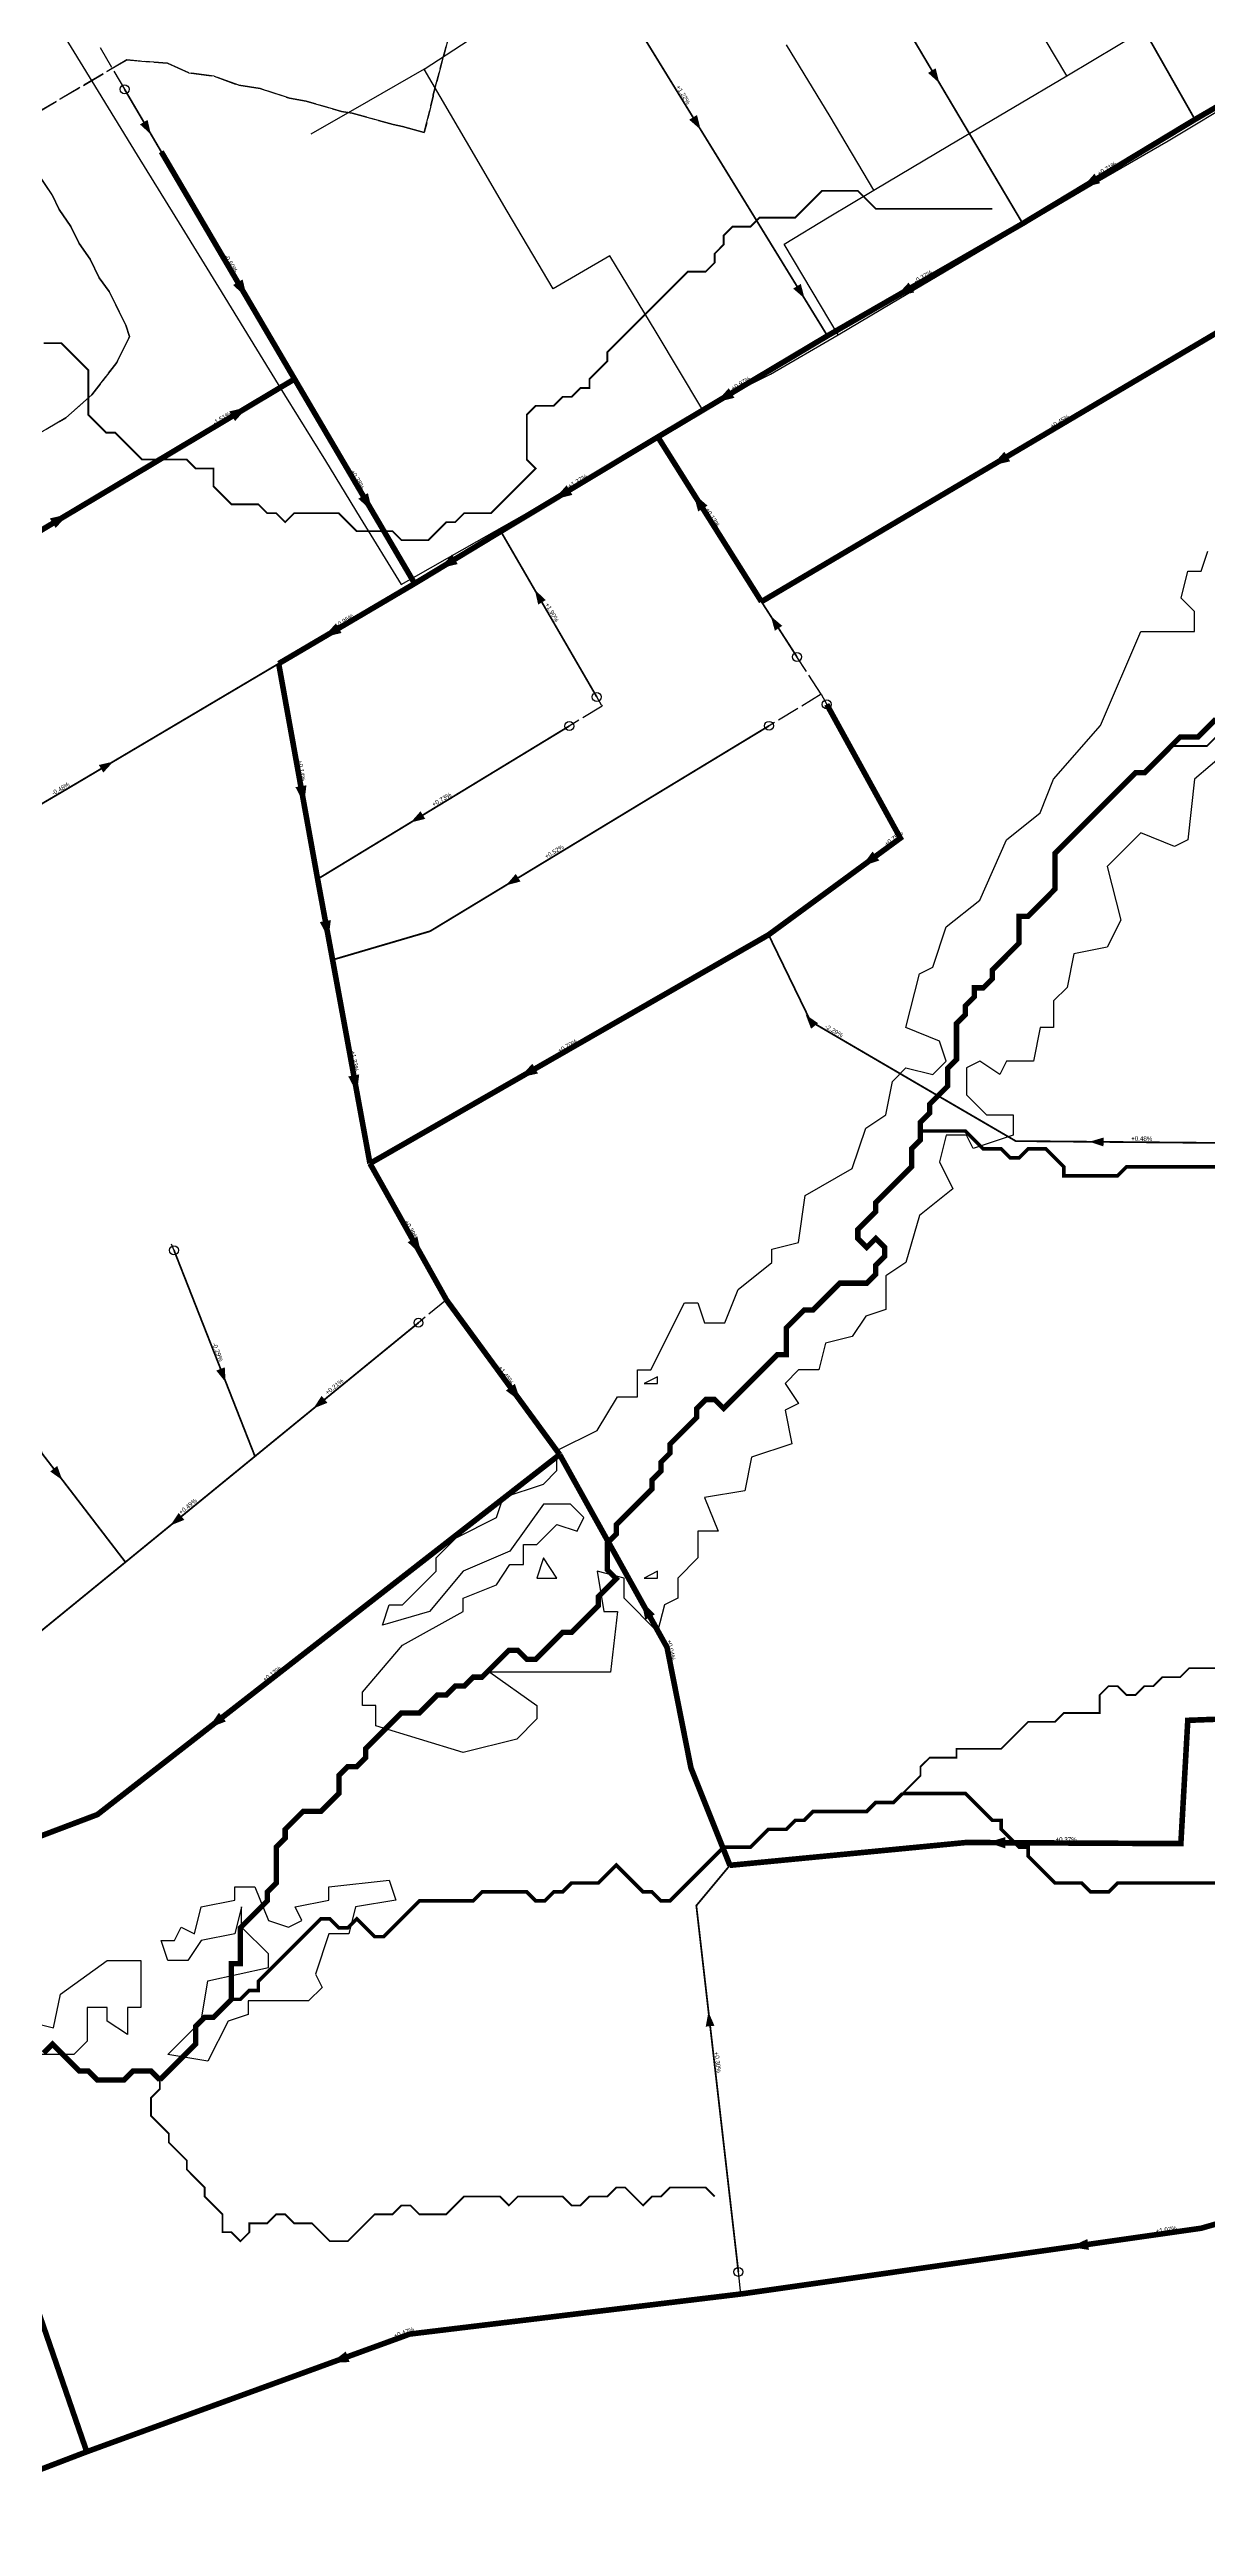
# Model space of a CAD drawing. Header units: metres. Extents: x 442821 to 452274, y 2561971 to 2571293.
# Drawn here: x 445698 to 446216, y 2564912 to 2566019 of the extents above; entities that cross this region are included whole.
import ezdxf
from ezdxf.enums import TextEntityAlignment as Align

# ---------------------------------------------------------------- set-up
doc = ezdxf.new("R2010")
doc.units = ezdxf.units.M
doc.header["$LTSCALE"] = 8
doc.linetypes.add('DASHDOT', pattern=[3.556, 2.54, -0.508, 0, -0.508])
doc.linetypes.add('DASHED', pattern=[1.524, 1.27, -0.254])
for name, color, linetype in [('A_ARROWS', 7, 'Continuous'), ('A_BRANCH', 7, 'Continuous'), ('A_BUILT_2006', 252, 'Continuous'), ('A_CATCHMENTS', 7, 'Continuous'), ('A_GRADIENT', 8, 'Continuous'), ('A_HEAD_GAP', 8, 'Continuous'), ('A_HEADS', 8, 'Continuous'), ('A_LATERAL', 7, 'Continuous'), ('A_STREAMS', 5, 'Continuous'), ('A_SUBMAIN', 7, 'Continuous'), ('A_WADI', 4, 'Continuous')]:
    doc.layers.add(name, color=color, linetype=linetype)

msp = doc.modelspace()

# ---------------------------------------------------------------- linework, layer by layer
at = {"layer": 'A_ARROWS', "color": 1}
for points in [[(446095.7, 2566004.2), (446090.7, 2566008.7), (446094.1, 2566010.8)], [(445989, 2565983.4), (445983.9, 2565987.8), (445987.4, 2565989.9)], [(445743.3, 2565981.2), (445738.4, 2565985.7), (445741.8, 2565987.7)], [(446159.5, 2565957.4), (446165.1, 2565963.7), (446167.6, 2565959.4)], [(445786.2, 2565908.2), (445780, 2565913.9), (445784.3, 2565916.4)], [(446035.5, 2565907.9), (446030.4, 2565912.3), (446033.8, 2565914.4)], [(446076.3, 2565908.8), (446082, 2565915), (446084.5, 2565910.6)], [(445996, 2565861.5), (446001.6, 2565867.8), (446004.1, 2565863.5)], [(445786.5, 2565859.4), (445780.9, 2565853.1), (445778.3, 2565857.4)], [(446119.2, 2565833.2), (446124.8, 2565839.4), (446127.4, 2565835.1)], [(445923.5, 2565818.1), (445929.1, 2565824.4), (445931.7, 2565820.1)], [(445842.2, 2565812.8), (445836, 2565818.4), (445840.3, 2565820.9)], [(445985.8, 2565820.8), (445992.1, 2565815.3), (445987.9, 2565812.7)], [(445706.3, 2565811.5), (445700.7, 2565805.3), (445698.1, 2565809.6)], [(445872.3, 2565787.2), (445877.9, 2565793.5), (445880.4, 2565789.2)], [(445914.9, 2565777.7), (445919.8, 2565773.1), (445916.4, 2565771.1)], [(445820.4, 2565756.5), (445826, 2565762.7), (445828.5, 2565758.4)], [(446020.4, 2565765.9), (446025.5, 2565761.6), (446022.2, 2565759.4)], [(445726.5, 2565700.9), (445722, 2565696), (445720, 2565699.4)], [(445811.8, 2565682), (445807.9, 2565689.5), (445812.8, 2565690.3)], [(445859.4, 2565673.7), (445863.8, 2565678.7), (445865.9, 2565675.3)], [(446060.9, 2565654), (446065.9, 2565660.7), (446068.9, 2565656.7)], [(445902, 2565645.6), (445906.4, 2565650.7), (445908.5, 2565647.3)], [(445822.7, 2565621.8), (445818.8, 2565629.2), (445823.7, 2565630.1)], [(446036, 2565587.8), (446041.5, 2565584), (446038.4, 2565581.5)], [(445835.4, 2565552.8), (445831.5, 2565560.2), (445836.4, 2565561.1)], [(445908.1, 2565559.7), (445913.8, 2565565.9), (445916.3, 2565561.5)], [(446162.8, 2565531), (446169.2, 2565532.9), (446169.1, 2565528.9)], [(445864.2, 2565480.4), (445858.1, 2565486.1), (445862.4, 2565488.6)], [(445776.7, 2565423.5), (445772.5, 2565428.7), (445776.3, 2565430.2)], [(445815.9, 2565411.8), (445819.6, 2565417.4), (445822.2, 2565414.3)], [(445908.7, 2565414.8), (445902, 2565419.8), (445906, 2565422.8)], [(445703.7, 2565379.8), (445698.3, 2565383.6), (445701.4, 2565386.1)], [(445752, 2565359.5), (445755.7, 2565365.1), (445758.2, 2565362)], [(445962.6, 2565325.5), (445968.6, 2565319.8), (445964.3, 2565317.3)], [(445768.9, 2565268.9), (445773.7, 2565275.8), (445776.8, 2565271.9)], [(446117.2, 2565217.8), (446125.2, 2565220.2), (446125.2, 2565215.2)], [(445992.5, 2565142.1), (445995.2, 2565135.9), (445991.3, 2565135.5)], [(446154.4, 2565037), (446161.9, 2565040.6), (446162.6, 2565035.7)], [(445823.7, 2564985.2), (445830.4, 2564990.3), (445832.1, 2564985.6)]]:
    msp.add_solid(points, dxfattribs=at)
at = {"layer": 'A_BRANCH', "color": 1, "const_width": 0.8}
for points in [[(445731.5, 2566001.4), (445747.9, 2565973.5)], [(445942.6, 2565729.8), (445899.7, 2565803.8)], [(446032.1, 2565747.7), (446016.2, 2565772.4)], [(446019.6, 2565716.9), (445868.1, 2565625.1), (445824.5, 2565612.3)]]:
    msp.add_lwpolyline(points, dxfattribs=at)
at = {"layer": 'A_BRANCH', "color": 1, "linetype": 'DASHED', "const_width": 0.8}
for points in [[(446283.2, 2565529.9), (446129.9, 2565531.3), (446094.7, 2565551.8)], [(445862.9, 2565450.1), (445789.8, 2565390.4)], [(446005.9, 2565025.9), (445987.1, 2565189.6), (446002.1, 2565207.6)]]:
    msp.add_lwpolyline(points, dxfattribs=at)
at = {"layer": 'A_BUILT_2006', "color": 252}
for points in [[(445698.4, 2566035.1), (445716.9, 2566005)], [(446152.7, 2566007.4), (446133.3, 2566039.9)], [(445865.4, 2566010.4), (445888.6, 2566025.5)], [(446152.7, 2566007.4), (446187.1, 2566027.9)], [(446046.9, 2565989.3), (446027.4, 2566021.3)], [(445716.9, 2566005), (445737.2, 2565972)], [(445865.4, 2566010.4), (445840.6, 2565996.1)], [(445884.4, 2565978), (445865.4, 2566010.4)], [(446129.1, 2565993.4), (446152.7, 2566007.4)], [(445840.6, 2565996.1), (445814.8, 2565981.3)], [(446066.5, 2565956.3), (446046.9, 2565989.3)], [(446100.2, 2565976.4), (446129.1, 2565993.4)], [(446198, 2565978.3), (446231.2, 2565998.3)], [(446163.4, 2565958.4), (446198, 2565978.3)], [(445737.2, 2565972), (445757.1, 2565939.6)], [(445902.6, 2565946.9), (445884.4, 2565978)], [(446066.5, 2565956.3), (446100.2, 2565976.4)], [(446046.5, 2565944.4), (446066.5, 2565956.3)], [(446133.8, 2565940.9), (446163.4, 2565958.4)], [(445923.1, 2565912.2), (445902.6, 2565946.9)], [(445757.1, 2565939.6), (445773.5, 2565912.9)], [(446026.4, 2565932.1), (446046.5, 2565944.4)], [(446105.3, 2565924.1), (446133.8, 2565940.9)], [(445948.4, 2565927), (445923.1, 2565912.2)], [(445969.2, 2565892.9), (445948.4, 2565927)], [(446038.9, 2565911.1), (446026.4, 2565932.1)], [(446074.3, 2565905.8), (446105.3, 2565924.1)], [(445773.5, 2565912.9), (445790.5, 2565885.3)], [(446050.5, 2565891.6), (446038.9, 2565911.1)], [(446050.5, 2565891.6), (446074.3, 2565905.8)], [(445989.5, 2565858.7), (445969.2, 2565892.9)], [(446020.2, 2565874), (446050.5, 2565891.6)], [(445790.5, 2565885.3), (445803, 2565864.8)], [(445989.5, 2565858.7), (446020.2, 2565874)], [(445803, 2565864.8), (445821.4, 2565835.3)], [(445956.6, 2565837.8), (445989.5, 2565858.7)], [(445821.4, 2565835.3), (445836.8, 2565809.9)], [(445922.6, 2565818.3), (445956.6, 2565837.8)], [(445889, 2565799.3), (445922.6, 2565818.3)], [(445836.8, 2565809.9), (445855.1, 2565780)], [(445855.1, 2565780), (445889, 2565799.3)]]:
    msp.add_lwpolyline(points, dxfattribs=at)
at = {"layer": 'A_CATCHMENTS', "color": 2, "linetype": 'DASHED'}
for points in [[(445876.8, 2566026.5), (445869.5, 2565998.9), (445869.5, 2565998.3), (445865.5, 2565982.1), (445855.7, 2565984.8), (445851.6, 2565985.6), (445833.3, 2565990.7), (445828.5, 2565991.5), (445812.7, 2565996.1), (445805.3, 2565997.4), (445792.1, 2566001.7), (445782.6, 2566003.2), (445771.5, 2566007.2), (445760.2, 2566008.8), (445750.7, 2566013.1), (445732.5, 2566014.5), (445681.6, 2565984.6)], [(445693.2, 2565963), (445699.1, 2565954.2), (445702.2, 2565947.7), (445707.5, 2565940), (445711.2, 2565932.5), (445716.1, 2565925.5), (445720.1, 2565917.2), (445724.6, 2565911), (445732.1, 2565895.9), (445733.7, 2565890.9), (445728, 2565879.3), (445716.9, 2565864.9), (445705.2, 2565854.5), (445691.9, 2565846.8)]]:
    msp.add_lwpolyline(points, dxfattribs=at)
at = {"layer": 'A_CATCHMENTS', "color": 1, "linetype": 'DASHED'}
for points in [[(445681.6, 2565984.6), (445732.5, 2566014.5), (445750.7, 2566013.1), (445760.2, 2566008.8), (445771.5, 2566007.2), (445782.6, 2566003.2), (445792.1, 2566001.7), (445805.3, 2565997.4), (445812.7, 2565996.1), (445828.5, 2565991.5), (445833.3, 2565990.7), (445851.6, 2565985.6), (445855.7, 2565984.8), (445865.5, 2565982.1), (445869.5, 2565998.3), (445869.5, 2565998.9), (445876.8, 2566026.5)], [(445691.9, 2565846.8), (445705.2, 2565854.5), (445716.9, 2565864.9), (445728, 2565879.3), (445733.7, 2565890.9), (445732.1, 2565895.9), (445724.6, 2565911), (445720.1, 2565917.2), (445716.1, 2565925.5), (445711.2, 2565932.5), (445707.5, 2565940), (445702.2, 2565947.7), (445699.1, 2565954.2), (445693.2, 2565963)]]:
    msp.add_lwpolyline(points, dxfattribs=at)
at = {"layer": 'A_HEAD_GAP', "color": 8, "linetype": 'DASHED'}
for points in [[(445720.6, 2566020), (445731.5, 2566001.4)], [(446042.9, 2565731), (446032.1, 2565747.7)], [(445944.7, 2565726.2), (445945, 2565725.7), (445930.3, 2565716.8)], [(445944.7, 2565726.2), (445942.6, 2565729.8)], [(446042.9, 2565731), (446019.6, 2565716.9)], [(446042.9, 2565731), (446045.4, 2565726.5)], [(445752.4, 2565485.4), (445753.6, 2565482.5)], [(445875.4, 2565460.3), (445862.9, 2565450.1)], [(446007, 2565016), (446005.9, 2565025.9)]]:
    msp.add_lwpolyline(points, dxfattribs=at)
at = {"layer": 'A_HEADS', "color": 1}
for centre in [(445731.5, 2566001.4), (446032.1, 2565747.7), (445942.6, 2565729.8), (446045.4, 2565726.5), (445930.3, 2565716.8), (446019.6, 2565716.9), (445753.6, 2565482.5), (445862.9, 2565450.1), (446005.9, 2565025.9)]:
    msp.add_circle(centre, 2, dxfattribs=at)
at = {"layer": 'A_LATERAL', "color": 1, "const_width": 0.8}
for points in [[(446034.7, 2566107.1), (446133, 2565941.4)], [(446143.7, 2566104.7), (446210, 2565987.9)], [(445945.1, 2566054.7), (446014.8, 2565941.5)], [(445930.3, 2565716.8), (445817.8, 2565648.4)]]:
    msp.add_lwpolyline(points, dxfattribs=at)
at = {"layer": 'A_LATERAL', "color": 1, "linetype": 'DASHDOT', "const_width": 0.8}
for points in [[(446014.8, 2565941.5), (446045.7, 2565891.2)], [(445606.8, 2565630.7), (445704.3, 2565687.8), (445800.4, 2565744.7)], [(446094.7, 2565551.8), (446038.2, 2565584.8), (446019.4, 2565623.5)], [(445753.6, 2565482.5), (445789.8, 2565390.4)], [(445672, 2565451.9), (445694.6, 2565391.7), (445731.9, 2565343.1)]]:
    msp.add_lwpolyline(points, dxfattribs=at)
at = {"layer": 'A_LATERAL', "color": 1, "linetype": 'DASHED', "const_width": 0.8}
for points in [[(445789.8, 2565390.4), (445731.9, 2565343.1)], [(445731.9, 2565343.1), (445680.9, 2565301.5), (445635.2, 2565283.3)]]:
    msp.add_lwpolyline(points, dxfattribs=at)
at = {"layer": 'A_STREAMS', "color": 5}
for points, const_width in [([(446119.4, 2565948), (446115.4, 2565948), (446111.4, 2565948), (446107.4, 2565948), (446103.4, 2565948), (446099.4, 2565948), (446095.4, 2565948), (446091.4, 2565948), (446087.3, 2565948), (446083.3, 2565948), (446079.3, 2565948), (446075.3, 2565948), (446071.3, 2565948), (446067.3, 2565948), (446063.3, 2565952), (446059.3, 2565956), (446055.3, 2565956), (446051.3, 2565956), (446047.3, 2565956), (446043.3, 2565956), (446039.3, 2565952), (446035.3, 2565948), (446031.3, 2565944), (446027.3, 2565944), (446023.3, 2565944), (446019.3, 2565944), (446015.3, 2565944), (446011.3, 2565940), (446007.3, 2565940), (446003.3, 2565940), (445999.3, 2565936), (445999.3, 2565932), (445995.3, 2565927.9), (445995.3, 2565923.9), (445991.3, 2565919.9), (445987.3, 2565919.9), (445983.3, 2565919.9), (445979.3, 2565915.9), (445975.3, 2565911.9), (445971.3, 2565907.9), (445967.3, 2565903.9), (445963.3, 2565899.9), (445959.3, 2565895.9), (445955.3, 2565891.9), (445951.3, 2565887.9), (445947.3, 2565883.9), (445947.3, 2565879.9), (445943.3, 2565875.9), (445939.3, 2565871.9), (445939.3, 2565867.9), (445935.3, 2565867.9), (445931.3, 2565863.9), (445927.3, 2565863.9), (445923.3, 2565859.9), (445919.3, 2565859.9), (445915.3, 2565859.9), (445911.3, 2565855.9), (445911.3, 2565851.9), (445911.3, 2565847.9), (445911.3, 2565843.9), (445911.3, 2565839.9), (445911.3, 2565835.9), (445915.3, 2565831.9), (445911.3, 2565827.9), (445907.3, 2565823.9), (445903.3, 2565819.9), (445899.3, 2565815.9), (445895.3, 2565811.9), (445891.3, 2565811.9), (445887.3, 2565811.9), (445883.3, 2565811.9), (445879.3, 2565807.9), (445875.3, 2565807.9), (445871.3, 2565803.9), (445867.3, 2565799.9), (445863.3, 2565799.9), (445859.3, 2565799.9), (445855.3, 2565799.9), (445851.3, 2565803.9), (445847.3, 2565803.9), (445843.3, 2565803.9), (445839.3, 2565803.9), (445835.3, 2565803.9), (445831.3, 2565807.9), (445827.3, 2565811.9), (445823.3, 2565811.9), (445819.3, 2565811.9), (445815.3, 2565811.9), (445811.3, 2565811.9), (445807.3, 2565811.9), (445803.3, 2565807.9), (445799.3, 2565811.9), (445795.3, 2565811.9), (445791.3, 2565815.9), (445787.3, 2565815.9), (445783.3, 2565815.9), (445779.3, 2565815.9), (445775.3, 2565819.9), (445771.3, 2565823.9), (445771.3, 2565827.9), (445771.3, 2565831.9), (445767.3, 2565831.9), (445763.3, 2565831.9), (445759.3, 2565835.9), (445755.3, 2565835.9), (445751.3, 2565835.9), (445747.3, 2565835.9), (445743.3, 2565835.9), (445739.3, 2565835.9), (445735.3, 2565839.9), (445731.3, 2565843.9), (445727.3, 2565847.9), (445723.3, 2565847.9), (445719.3, 2565851.9), (445715.3, 2565855.9), (445715.3, 2565859.9), (445715.3, 2565863.9), (445715.3, 2565867.9), (445715.3, 2565871.9), (445715.3, 2565875.9), (445711.3, 2565879.9), (445707.3, 2565883.9), (445703.3, 2565887.9), (445699.3, 2565887.9), (445695.3, 2565887.9)], 0.8), ([(446219.4, 2565719.9), (446215.4, 2565715.9), (446211.4, 2565711.9), (446207.4, 2565711.9), (446203.4, 2565711.9), (446199.4, 2565707.9)], 2.4), ([(446199.4, 2565707.9), (446195.4, 2565703.9), (446191.4, 2565699.9), (446187.4, 2565695.9), (446183.4, 2565695.9), (446179.4, 2565691.9), (446175.4, 2565687.9), (446171.4, 2565683.9), (446167.4, 2565679.9), (446163.4, 2565675.9), (446159.4, 2565671.9), (446155.4, 2565667.9), (446151.4, 2565663.9), (446147.4, 2565659.9), (446147.4, 2565655.9), (446147.4, 2565651.9), (446147.4, 2565647.9), (446147.4, 2565643.9), (446143.4, 2565639.8), (446139.4, 2565635.8), (446135.4, 2565631.8), (446131.4, 2565631.8), (446131.4, 2565627.8), (446131.4, 2565623.8), (446131.4, 2565619.8), (446127.4, 2565615.8), (446123.4, 2565611.8), (446119.4, 2565607.8), (446119.4, 2565603.8), (446115.4, 2565599.8), (446111.4, 2565599.8), (446111.4, 2565595.8), (446107.4, 2565591.8), (446107.4, 2565587.8), (446103.4, 2565583.8), (446103.4, 2565579.8), (446103.4, 2565575.8), (446103.4, 2565571.8), (446103.4, 2565567.8), (446099.4, 2565563.8), (446099.4, 2565559.8), (446099.4, 2565555.8), (446095.4, 2565551.8), (446091.4, 2565547.8), (446091.4, 2565543.8), (446087.3, 2565539.8), (446087.3, 2565535.8)], 2.4), ([(446219.4, 2565711.9), (446215.4, 2565707.9), (446211.4, 2565707.9), (446207.4, 2565707.9), (446203.4, 2565707.9), (446199.4, 2565707.9)], 0.8), ([(446087.3, 2565535.8), (446087.3, 2565531.8), (446083.3, 2565527.8), (446083.3, 2565523.8), (446083.3, 2565519.8), (446079.3, 2565515.8), (446075.3, 2565511.8), (446071.3, 2565507.8), (446067.3, 2565503.8), (446067.3, 2565499.8), (446063.3, 2565495.8), (446059.3, 2565491.8), (446059.3, 2565487.8), (446063.3, 2565483.8), (446067.3, 2565487.8), (446071.3, 2565483.8), (446071.3, 2565479.8), (446067.3, 2565475.8), (446067.3, 2565471.8), (446063.3, 2565467.8), (446059.3, 2565467.8), (446055.3, 2565467.8), (446051.3, 2565467.8), (446047.3, 2565463.8), (446043.3, 2565459.8), (446039.3, 2565455.8), (446035.3, 2565455.8), (446031.3, 2565451.8), (446027.3, 2565447.8), (446027.3, 2565443.8), (446027.3, 2565439.8), (446027.3, 2565435.8), (446023.3, 2565435.8), (446019.3, 2565431.8), (446015.3, 2565427.8), (446011.3, 2565423.8), (446007.3, 2565419.8), (446003.3, 2565415.8), (445999.3, 2565411.8), (445995.3, 2565415.8), (445991.3, 2565415.8), (445987.3, 2565411.8), (445987.3, 2565407.8), (445983.3, 2565403.8), (445979.3, 2565399.8), (445975.3, 2565395.8), (445975.3, 2565391.8), (445971.3, 2565387.8), (445971.3, 2565383.8), (445967.3, 2565379.8), (445967.3, 2565375.8), (445963.3, 2565371.8), (445959.3, 2565367.8), (445955.3, 2565363.8), (445951.3, 2565359.8), (445951.3, 2565355.7), (445947.3, 2565351.7), (445947.3, 2565347.7), (445947.3, 2565343.7), (445947.3, 2565339.7), (445951.3, 2565335.7), (445947.3, 2565331.7), (445943.3, 2565327.7), (445943.3, 2565323.7), (445939.3, 2565319.7), (445935.3, 2565315.7), (445931.3, 2565311.7), (445927.3, 2565311.7), (445923.3, 2565307.7), (445919.3, 2565303.7), (445915.3, 2565299.7), (445911.3, 2565299.7), (445907.3, 2565303.7), (445903.3, 2565303.7), (445899.3, 2565299.7), (445895.3, 2565295.7), (445891.3, 2565291.7), (445887.3, 2565291.7), (445883.3, 2565287.7), (445879.3, 2565287.7), (445875.3, 2565283.7), (445871.3, 2565283.7), (445867.3, 2565279.7), (445863.3, 2565275.7), (445859.3, 2565275.7), (445855.3, 2565275.7), (445851.3, 2565271.7), (445847.3, 2565267.7), (445843.3, 2565263.7), (445839.3, 2565259.7), (445839.3, 2565255.7), (445835.3, 2565251.7), (445831.3, 2565251.7), (445827.3, 2565247.7), (445827.3, 2565243.7), (445827.3, 2565239.7), (445823.3, 2565235.7), (445819.3, 2565231.7), (445815.3, 2565231.7), (445811.3, 2565231.7), (445807.3, 2565227.7), (445803.3, 2565223.7), (445803.3, 2565219.7), (445799.3, 2565215.7), (445799.3, 2565211.7), (445799.3, 2565207.7), (445799.3, 2565203.7), (445799.3, 2565199.7), (445795.3, 2565195.7), (445795.3, 2565191.7), (445791.3, 2565187.7), (445787.3, 2565183.7), (445783.3, 2565179.7), (445783.3, 2565175.7), (445783.3, 2565171.7), (445783.3, 2565167.7), (445783.3, 2565163.7), (445779.3, 2565163.7), (445779.3, 2565159.7), (445779.3, 2565155.7), (445779.3, 2565151.7), (445779.3, 2565147.7)], 2.4), ([(446219.4, 2565519.8), (446215.4, 2565519.8), (446211.4, 2565519.8), (446207.4, 2565519.8), (446203.4, 2565519.8), (446199.4, 2565519.8), (446195.4, 2565519.8), (446191.4, 2565519.8), (446187.4, 2565519.8), (446183.4, 2565519.8), (446179.4, 2565519.8), (446175.4, 2565515.8), (446171.4, 2565515.8), (446167.4, 2565515.8), (446163.4, 2565515.8), (446159.4, 2565515.8), (446155.4, 2565515.8), (446151.4, 2565515.8), (446151.4, 2565519.8), (446147.4, 2565523.8), (446143.4, 2565527.8), (446139.4, 2565527.8), (446135.4, 2565527.8), (446131.4, 2565523.8), (446127.4, 2565523.8), (446123.4, 2565527.8), (446119.4, 2565527.8), (446115.4, 2565527.8), (446111.4, 2565531.8), (446107.4, 2565535.8), (446103.4, 2565535.8), (446099.4, 2565535.8), (446095.4, 2565535.8), (446091.4, 2565535.8), (446087.3, 2565535.8)], 1.6), ([(446219.4, 2565295.7), (446215.4, 2565295.7), (446211.4, 2565295.7), (446207.4, 2565295.7), (446203.4, 2565291.7), (446199.4, 2565291.7), (446195.4, 2565291.7), (446191.4, 2565287.7), (446187.4, 2565287.7), (446183.4, 2565283.7), (446179.4, 2565283.7), (446175.4, 2565287.7), (446171.4, 2565287.7), (446167.4, 2565283.7), (446167.4, 2565279.7), (446167.4, 2565275.7), (446163.4, 2565275.7), (446159.4, 2565275.7), (446155.4, 2565275.7), (446151.4, 2565275.7), (446147.4, 2565271.7), (446143.4, 2565271.7), (446139.4, 2565271.7), (446135.4, 2565271.7), (446131.4, 2565267.7), (446127.4, 2565263.7), (446123.4, 2565259.7), (446119.4, 2565259.7), (446115.4, 2565259.7), (446111.4, 2565259.7), (446107.4, 2565259.7), (446103.4, 2565259.7), (446103.4, 2565255.7), (446099.4, 2565255.7), (446095.4, 2565255.7), (446091.4, 2565255.7), (446087.3, 2565251.7), (446087.3, 2565247.7), (446083.3, 2565243.7), (446079.3, 2565239.7)], 0.8), ([(446079.3, 2565239.7), (446075.3, 2565235.7), (446071.3, 2565235.7), (446067.3, 2565235.7), (446063.3, 2565231.7), (446059.3, 2565231.7), (446055.3, 2565231.7), (446051.3, 2565231.7), (446047.3, 2565231.7), (446043.3, 2565231.7), (446039.3, 2565231.7), (446035.3, 2565227.7), (446031.3, 2565227.7), (446027.3, 2565223.7), (446023.3, 2565223.7), (446019.3, 2565223.7), (446015.3, 2565219.7), (446011.3, 2565215.7), (446007.3, 2565215.7), (446003.3, 2565215.7), (445999.3, 2565215.7), (445995.3, 2565211.7), (445991.3, 2565207.7), (445987.3, 2565203.7), (445983.3, 2565199.7), (445979.3, 2565195.7), (445975.3, 2565191.7), (445971.3, 2565191.7), (445967.3, 2565195.7), (445963.3, 2565195.7), (445959.3, 2565199.7), (445955.3, 2565203.7), (445951.3, 2565207.7), (445947.3, 2565203.7), (445943.3, 2565199.7), (445939.3, 2565199.7), (445935.3, 2565199.7), (445931.3, 2565199.7), (445927.3, 2565195.7), (445923.3, 2565195.7), (445919.3, 2565191.7), (445915.3, 2565191.7), (445911.3, 2565195.7), (445907.3, 2565195.7), (445903.3, 2565195.7), (445899.3, 2565195.7), (445895.3, 2565195.7), (445891.3, 2565195.7), (445887.3, 2565191.7), (445883.3, 2565191.7), (445879.3, 2565191.7), (445875.3, 2565191.7), (445871.3, 2565191.7), (445867.3, 2565191.7), (445863.3, 2565191.7), (445859.3, 2565187.7), (445855.3, 2565183.7), (445851.3, 2565179.7), (445847.3, 2565175.7), (445843.3, 2565175.7), (445839.3, 2565179.7), (445835.3, 2565183.7), (445831.3, 2565179.7), (445827.3, 2565179.7), (445823.3, 2565183.7), (445819.3, 2565183.7), (445815.3, 2565179.7), (445811.3, 2565175.7), (445807.3, 2565171.7), (445803.3, 2565167.7), (445799.3, 2565163.7), (445795.3, 2565159.7), (445791.3, 2565155.7), (445791.3, 2565151.7), (445787.3, 2565151.7), (445783.3, 2565147.7), (445779.3, 2565147.7)], 1.6), ([(446219.4, 2565199.7), (446215.4, 2565199.7), (446211.4, 2565199.7), (446207.4, 2565199.7), (446203.4, 2565199.7), (446199.4, 2565199.7), (446195.4, 2565199.7), (446191.4, 2565199.7), (446187.4, 2565199.7), (446183.4, 2565199.7), (446179.4, 2565199.7), (446175.4, 2565199.7), (446171.4, 2565195.7), (446167.4, 2565195.7), (446163.4, 2565195.7), (446159.4, 2565199.7), (446155.4, 2565199.7), (446151.4, 2565199.7), (446147.4, 2565199.7), (446143.4, 2565203.7), (446139.4, 2565207.7), (446135.4, 2565211.7), (446135.4, 2565215.7), (446131.4, 2565215.7), (446127.4, 2565219.7), (446123.4, 2565223.7), (446123.4, 2565227.7), (446119.4, 2565227.7), (446115.4, 2565231.7), (446111.4, 2565235.7), (446107.4, 2565239.7), (446103.4, 2565239.7), (446099.4, 2565239.7), (446095.4, 2565239.7), (446091.4, 2565239.7), (446087.3, 2565239.7), (446083.3, 2565239.7), (446079.3, 2565239.7)], 1.6), ([(445779.3, 2565147.7), (445775.3, 2565143.7), (445771.3, 2565139.7), (445767.3, 2565139.7), (445763.3, 2565135.7), (445763.3, 2565131.7), (445763.3, 2565127.7), (445759.3, 2565123.7), (445755.3, 2565119.7), (445751.3, 2565115.7), (445747.3, 2565111.7)], 2.4), ([(445747.3, 2565111.7), (445743.3, 2565115.7), (445739.3, 2565115.7), (445735.3, 2565115.7), (445731.3, 2565111.7), (445727.3, 2565111.7), (445723.3, 2565111.7), (445719.3, 2565111.7), (445715.3, 2565115.7), (445711.3, 2565115.7), (445707.3, 2565119.7), (445703.3, 2565123.7), (445699.3, 2565127.7), (445695.3, 2565123.7)], 2.4), ([(445995.3, 2565059.6), (445991.3, 2565063.6), (445987.3, 2565063.6), (445983.3, 2565063.6), (445979.3, 2565063.6), (445975.3, 2565063.6), (445971.3, 2565059.6), (445967.3, 2565059.6), (445963.3, 2565055.6), (445959.3, 2565059.6), (445955.3, 2565063.6), (445951.3, 2565063.6), (445947.3, 2565059.6), (445943.3, 2565059.6), (445939.3, 2565059.6), (445935.3, 2565055.6), (445931.3, 2565055.6), (445927.3, 2565059.6), (445923.3, 2565059.6), (445919.3, 2565059.6), (445915.3, 2565059.6), (445911.3, 2565059.6), (445907.3, 2565059.6), (445903.3, 2565055.6), (445899.3, 2565059.6), (445895.3, 2565059.6), (445891.3, 2565059.6), (445887.3, 2565059.6), (445883.3, 2565059.6), (445879.3, 2565055.6), (445875.3, 2565051.6), (445871.3, 2565051.6), (445867.3, 2565051.6), (445863.3, 2565051.6), (445859.3, 2565055.6), (445855.3, 2565055.6), (445851.3, 2565051.6), (445847.3, 2565051.6), (445843.3, 2565051.6), (445839.3, 2565047.6), (445835.3, 2565043.6), (445831.3, 2565039.6), (445827.3, 2565039.6), (445823.3, 2565039.6), (445819.3, 2565043.6), (445815.3, 2565047.6), (445811.3, 2565047.6), (445807.3, 2565047.6), (445803.3, 2565051.6), (445799.3, 2565051.6), (445795.3, 2565047.6), (445791.3, 2565047.6), (445787.3, 2565047.6), (445787.3, 2565043.6), (445783.3, 2565039.6), (445779.3, 2565043.6), (445775.3, 2565043.6), (445775.3, 2565047.6), (445775.3, 2565051.6), (445771.3, 2565055.6), (445767.3, 2565059.6), (445767.3, 2565063.6), (445763.3, 2565067.6), (445759.3, 2565071.7), (445759.3, 2565075.7), (445755.3, 2565079.7), (445751.3, 2565083.7), (445751.3, 2565087.7), (445747.3, 2565091.7), (445743.3, 2565095.7), (445743.3, 2565099.7), (445743.3, 2565103.7), (445747.3, 2565107.7), (445747.3, 2565111.7)], 0.8)]:
    msp.add_lwpolyline(points, dxfattribs=dict(at, const_width=const_width))
at = {"layer": 'A_SUBMAIN', "color": 1, "const_width": 2.5}
for points in [[(446289.5, 2566034), (446210, 2565987.9)], [(446210, 2565987.9), (446133, 2565941.4)], [(446045.7, 2565891.2), (445969.9, 2565846)], [(445969.9, 2565846), (445899.7, 2565803.8)], [(445638.7, 2565771.2), (445744.2, 2565834.1)], [(446045.4, 2565726.5), (446078.3, 2565666.7), (446019.4, 2565623.5)], [(446019.4, 2565623.5), (445841.2, 2565521.3)], [(445824.5, 2565612.3), (445841.2, 2565521.3)], [(445875.4, 2565460.3), (445926, 2565391.2)], [(446384.4, 2565061.5), (446313.7, 2565074.3), (446212.8, 2565045.4), (446007, 2565016)]]:
    msp.add_lwpolyline(points, dxfattribs=at)
at = {"layer": 'A_SUBMAIN', "color": 1, "linetype": 'DASHDOT', "const_width": 2.5}
for points in [[(445747.9, 2565973.5), (445807.5, 2565871.9)], [(446133, 2565941.4), (446045.7, 2565891.2)], [(445744.2, 2565834.1), (445807.5, 2565871.9)], [(445861.2, 2565780.5), (445800.4, 2565744.7)], [(445665.7, 2565087.1), (445714.6, 2564945.5)]]:
    msp.add_lwpolyline(points, dxfattribs=at)
at = {"layer": 'A_SUBMAIN', "color": 1, "linetype": 'DASHED', "const_width": 2.5}
for points in [[(446284.6, 2565930.9), (446016.2, 2565772.4)], [(445807.5, 2565871.9), (445861.2, 2565780.5)], [(446016.2, 2565772.4), (445969.9, 2565846)], [(445899.7, 2565803.8), (445861.2, 2565780.5)], [(445800.4, 2565744.7), (445817.8, 2565648.4)], [(445817.8, 2565648.4), (445824.5, 2565612.3)], [(445841.2, 2565521.3), (445875.4, 2565460.3)], [(445926, 2565391.2), (445719.4, 2565230.3), (445661.8, 2565208.5)], [(446002.1, 2565207.6), (445984.7, 2565251.1), (445974, 2565305), (445926, 2565391.2)], [(446251.1, 2565274.1), (446206.8, 2565272.4), (446203.7, 2565217.3), (446107.7, 2565217.8), (446002.1, 2565207.6)], [(446007, 2565016), (445859, 2564998.1), (445714.6, 2564945.5)], [(445714.6, 2564945.5), (445432.1, 2564837.4), (445379.9, 2564810.1)]]:
    msp.add_lwpolyline(points, dxfattribs=at)
at = {"layer": 'A_WADI', "color": 4}
for points in [[(446230.8, 2565711), (446209.8, 2565693), (446206.8, 2565666), (446200.8, 2565663), (446185.8, 2565669), (446170.8, 2565654), (446176.8, 2565630), (446170.8, 2565618), (446155.8, 2565615), (446152.8, 2565600), (446146.8, 2565594), (446146.8, 2565582), (446140.8, 2565582), (446137.8, 2565567), (446125.8, 2565567), (446122.8, 2565561), (446113.8, 2565567), (446107.8, 2565564), (446107.8, 2565552), (446116.8, 2565543), (446128.8, 2565543), (446128.8, 2565534), (446110.8, 2565528), (446107.8, 2565534), (446098.8, 2565534), (446095.8, 2565522), (446101.8, 2565510), (446086.8, 2565498), (446080.8, 2565477), (446071.8, 2565471), (446071.8, 2565456), (446062.8, 2565453), (446056.8, 2565444), (446044.8, 2565441), (446041.8, 2565429), (446032.8, 2565429), (446026.8, 2565423), (446032.8, 2565414), (446026.8, 2565411), (446029.8, 2565396), (446011.8, 2565390), (446008.8, 2565375), (445990.8, 2565372), (445996.8, 2565357), (445987.8, 2565357), (445987.8, 2565345), (445978.8, 2565336), (445978.8, 2565327), (445972.8, 2565324), (445969.8, 2565312), (445954.8, 2565327), (445954.8, 2565336), (445942.8, 2565339), (445945.8, 2565321), (445951.8, 2565321), (445948.8, 2565294), (445894.8, 2565294), (445915.8, 2565279), (445915.8, 2565273), (445906.8, 2565264), (445882.8, 2565258), (445843.8, 2565270), (445843.8, 2565279), (445837.8, 2565279), (445837.8, 2565285), (445855.8, 2565306), (445882.8, 2565321), (445882.8, 2565327), (445897.8, 2565333), (445903.8, 2565342), (445909.8, 2565342), (445909.8, 2565351), (445915.8, 2565351), (445924.8, 2565360), (445933.8, 2565357), (445936.8, 2565363), (445930.8, 2565369), (445918.8, 2565369), (445903.8, 2565348), (445882.8, 2565339), (445867.8, 2565321), (445846.8, 2565315), (445849.8, 2565324), (445855.8, 2565324), (445870.8, 2565339), (445870.8, 2565345), (445879.8, 2565354), (445897.8, 2565363), (445900.8, 2565372), (445918.8, 2565378), (445924.8, 2565384), (445924.8, 2565393), (445942.8, 2565402), (445951.8, 2565417), (445960.8, 2565417), (445960.8, 2565429), (445966.8, 2565429), (445981.8, 2565459), (445987.8, 2565459), (445990.8, 2565450), (445999.8, 2565450), (446005.8, 2565465), (446020.8, 2565477), (446020.8, 2565483), (446032.8, 2565486), (446035.8, 2565507), (446056.8, 2565519), (446062.8, 2565537), (446071.8, 2565543), (446074.8, 2565558), (446080.8, 2565564), (446092.8, 2565561), (446098.8, 2565567), (446095.8, 2565576), (446080.8, 2565582), (446086.8, 2565606), (446092.8, 2565609), (446098.8, 2565627), (446113.8, 2565639), (446125.8, 2565666), (446140.8, 2565678), (446146.8, 2565693), (446167.8, 2565717), (446185.8, 2565759), (446209.8, 2565759), (446209.8, 2565768), (446203.8, 2565774), (446206.8, 2565786), (446212.8, 2565786), (446215.8, 2565795)], [(445687.8, 2565138), (445699.8, 2565135), (445702.8, 2565150), (445723.8, 2565165), (445738.8, 2565165), (445738.8, 2565165), (445738.8, 2565144), (445732.8, 2565144), (445732.8, 2565132), (445723.8, 2565138), (445723.8, 2565144), (445714.8, 2565144), (445714.8, 2565129), (445708.8, 2565123), (445690.8, 2565123)]]:
    msp.add_lwpolyline(points, dxfattribs=at)
for points in [[(445969.8, 2565423), (445969.8, 2565426), (445963.8, 2565423), (445969.8, 2565423)], [(445924.8, 2565336), (445918.8, 2565345), (445915.8, 2565336), (445924.8, 2565336)], [(445969.8, 2565336), (445969.8, 2565339), (445963.8, 2565336), (445969.8, 2565336)], [(445852.8, 2565192), (445834.8, 2565189), (445831.8, 2565177), (445822.8, 2565177), (445816.8, 2565159), (445819.8, 2565153), (445813.8, 2565147), (445786.8, 2565147), (445786.8, 2565141), (445777.8, 2565138), (445768.8, 2565120), (445750.8, 2565123), (445765.8, 2565138), (445768.8, 2565156), (445795.8, 2565162), (445795.8, 2565168), (445783.8, 2565180), (445783.8, 2565189), (445780.8, 2565177), (445765.8, 2565174), (445759.8, 2565165), (445750.8, 2565165), (445747.8, 2565174), (445753.8, 2565174), (445756.8, 2565180), (445762.8, 2565177), (445765.8, 2565189), (445780.8, 2565192), (445780.8, 2565198), (445789.8, 2565198), (445795.8, 2565183), (445804.8, 2565180), (445810.8, 2565183), (445807.8, 2565189), (445822.8, 2565192), (445822.8, 2565198), (445849.8, 2565201), (445852.8, 2565192)]]:
    msp.add_lwpolyline(points, close=True, dxfattribs=at)

# ---------------------------------------------------------------- texts
at = {"layer": 'A_GRADIENT', "color": 1}
for s, rotation, p in [('+1.22%', -58.3797, (445979.9, 2565998.1)), ('+0.71%', 31.0604, (446171.5, 2565964.6)), ('-0.60%', -59.5851, (445777.7, 2565922.7)), ('-0.37%', 29.926, (446089.3, 2565916.3)), ('+0.97%', 30.8114, (446007.8, 2565868.6)), ('-1.51%', 30.8242, (445775.8, 2565853)), ('+0.45%', 30.5611, (446150.4, 2565851.6)), ('+0.38%', -59.5851, (445834.3, 2565826.2)), ('+1.37%', 31.0218, (445934.8, 2565824.9)), ('+0.13%', 302.1079, (445993, 2565809.2)), ('+1.90%', 300.078, (445921.2, 2565766.8)), ('-0.95%', 30.4946, (445830.8, 2565762.6)), ('-0.48%', 30.4504, (445703.7, 2565687.4)), ('+0.14%', -79.7284, (445809.1, 2565696.6)), ('+0.73%', 31.2875, (445874.1, 2565682.6)), ('+0.75%', 36.2334, (446076.3, 2565665.3)), ('+0.52%', 31.2128, (445924.4, 2565659.3)), ('-2.29%', 329.7366, (446047.9, 2565579.2)), ('+1.33%', -79.583, (445832.8, 2565566.8)), ('+0.70%', 29.8371, (445930.3, 2565572.4)), ('+0.48%', 359.462, (446186.2, 2565530.8)), ('+0.39%', -60.7229, (445858.3, 2565490.8)), ('-0.29%', -68.5315, (445771.7, 2565436.4)), ('+0.21%', 39.2361, (445826.3, 2565420.3)), ('+1.45%', -53.8025, (445900.7, 2565425.8)), ('+0.49%', 39.2361, (445760.8, 2565366.8)), ('+0.04%', 281.2807, (445974.3, 2565303.5)), ('+0.12%', 37.9059, (445798.4, 2565291.9)), ('+0.37%', 359.7047, (446152.4, 2565217.6)), ('+0.30%', 276.5547, (445995.1, 2565119.4)), ('+1.07%', 8.1336, (446197.4, 2565043.2)), ('+0.47%', 19.9934, (445856.9, 2564997.3))]:
    msp.add_text(s, height=2, rotation=rotation, dxfattribs=at).set_placement(p, align=Align.BOTTOM_CENTER)

doc.saveas('drawing.dxf')
